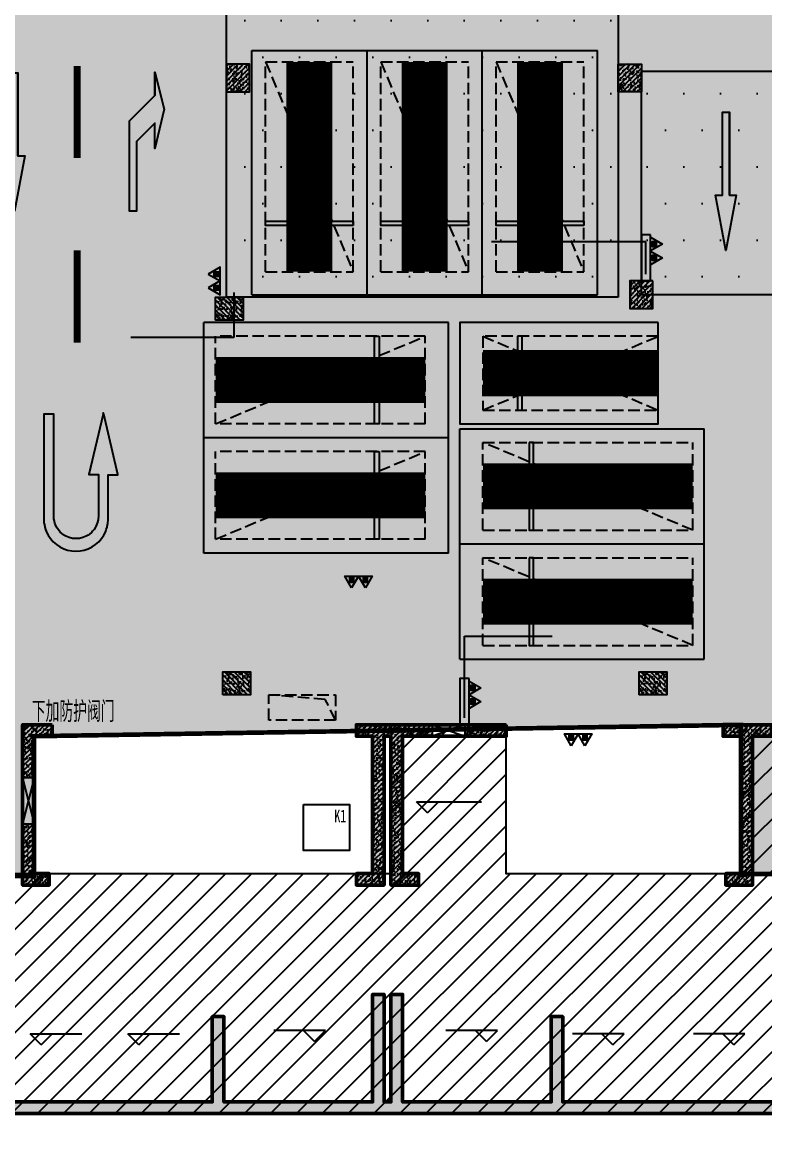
# Model space of a CAD drawing. Extents: x -1338203 to 1886333, y -530034 to 1031844.
# Drawn here: x 598037 to 614125, y 235343 to 259803 of the extents above; entities that cross this region are included whole.
import ezdxf

# ---------------------------------------------------------------- set-up
doc = ezdxf.new("R2010")
doc.units = 0
doc.header["$LTSCALE"] = 1000
doc.header["$MEASUREMENT"] = 0
doc.linetypes.add('A-001-平面B2$0$__DASH', pattern=[0.35, 0.25, -0.1])
doc.linetypes.add('DASH', pattern=[0.35, 0.25, -0.1])
for name, color, linetype in [('$0$0A-O-HOLE', 52, 'Continuous'), ('0A-P-PKNG-LINE', 9, 'Continuous'), ('A-001-平面参照B1$0$0A-ELEV-PATT', 8, 'Continuous'), ('A-001-平面参照B1$0$AUDIT_D_220531184525-2', 40, 'Continuous'), ('A-001-车位参照B1$0$A-001-车位参照B1$0$0A-P-PKNG-CAR(B)', 21, 'Continuous'), ('A-16-平面B1改$0$A-16-平面B1$0$0A-A-SYMB-ELEV', 150, 'Continuous'), ('A-FIRE', 7, 'Continuous'), ('p-a-regular', 5, 'Continuous'), ('S-16-柱墙B1_1$0$0S-CW-HATCH', 251, 'Continuous'), ('S-16-柱墙B1_1$0$0S-CW-HATCH-UP', 251, 'Continuous'), ('S-16-柱墙B1_1$0$0S-S-HOLE', 55, 'Continuous'), ('S001地下一墙柱$0$S001地下一墙柱$0$0S-CC-LINE', 52, 'Continuous'), ('S001地下一墙柱$0$S001地下一墙柱$0$0S-CW-HATCH', 251, 'Continuous'), ('S001地下一墙柱$0$S001地下一墙柱$0$0S-CW-HATCH-UP', 251, 'Continuous'), ('中心线', 42, 'Continuous'), ('可见线', 7, 'Continuous'), ('地面指向箭头', 7, 'Continuous'), ('负一层消火栓$0$0P-ACC-FH', 7, 'Continuous'), ('负一层消火栓$0$0P-DIM-FH', 3, 'Continuous'), ('负一层消火栓$0$0P-EQUIP-FH', 7, 'Continuous'), ('负一层集水坑及排水沟$0$0P-A-LEAD', 3, 'Continuous')]:
    doc.layers.add(name, color=color, linetype=linetype)
doc.layers.add('p-a-mini', color=7, linetype='Continuous', true_color=0x0050ff)
doc.layers.add('p-a-regular-deadend', color=6, linetype='Continuous', true_color=0xff00ff)
doc.layers.add('p-h-walkable', color=7, linetype='Continuous', lineweight=70, true_color=0xf0f0f0)
doc.layers.add('S-16-柱墙B1_1$0$0S-CW-LINE', color=7, linetype='Continuous', lineweight=50)
doc.styles.add('仿宋_GB2312', font='simfang.ttf', dxfattribs={"width": 0.7, "height": 4})
doc.styles.add('负一层集水坑及排水沟$0$AAD-TXT', font='AAD-TXT.shx', dxfattribs={"width": 0.7, "bigfont": 'AAD-HZTXT.shx'})
pattern_1 = [(0, (-766365.4, -306889.1), (396.875, 793.75), [0, -793.75])]
pattern_2 = [(45, (0, 0), (-53.03301, 53.03301), []), (50, (0, 0), (215.17805, -18.82564), [22.5, -247.5]), (355, (0, 0), (-41.6254, 225.6576), [18, -198]), (100.4514, (17.93, -1.57), (173.5528, 206.8319), [19.1221, -210.3426]), (46.1842, (0, 60), (320.1723, -49.6557), [33.75, -371.25]), (96.6356, (26.68, 55.86), (280.3988, 292.2354), [28.683, -315.514]), (351.1842, (0, 60), (280.3986, 292.2356), [27, -297]), (21, (30, 45), (179.0721, -120.7857), [22.5, -247.5]), (326, (30, 45), (72.9946, 217.545), [18, -198]), (71.4514, (44.92, 34.93), (252.0668, 96.75915), [19.1221, -210.3426]), (37.5, (0, 0), (3.64796, 99.86816), [0, -195.6, 0, -201, 0, -198.75]), (7.5, (0, 0), (78.92086, 118.32351), [0, -114.6, 0, -191.1, 0, -75.75]), (327.5, (-66.9, 0), (160.14673, -6.76646), [0, -75, 0, -234, 0, -310.5]), (317.5, (-96.9, 0), (174.95585, 30.0315), [0, -97.5, 0, -155.4, 0, -220.5])]

# ---------------------------------------------------------------- blocks, each defined once
blk = doc.blocks.new('A-001-平面参照B1')
at = {"layer": 'A-001-平面参照B1$0$0A-ELEV-PATT'}
h = blk.add_hatch(dxfattribs=at)
h.set_pattern_fill('DOTS', color=256, scale=500)
h.set_pattern_definition(pattern_1)
h.paths.add_polyline_path([(-155409, -53040), (-163909, -53040), (-163909, -36887), (-155409, -36887)])
h = blk.add_hatch(dxfattribs=at)
h.set_pattern_fill('DOTS', color=256, scale=500)
h.set_pattern_definition(pattern_1)
h.paths.add_polyline_path([(-154909, -48140), (-148909, -48140), (-148909, -52990), (-154909, -52990)])
at = {"layer": 'A-001-平面参照B1$0$AUDIT_D_220531184525-2', "ltscale": 0.002}
for points in [[(-155409, -53040), (-163909, -53040), (-163909, -36887), (-155409, -36887)], [(-154909, -48140), (-148909, -48140), (-148909, -52990), (-154909, -52990)]]:
    blk.add_lwpolyline(points, close=True, dxfattribs=at)
blk = doc.blocks.new('负一层集水坑及排水沟')
at = {"layer": '负一层集水坑及排水沟$0$0P-A-LEAD', "color": 7, "style": '负一层集水坑及排水沟$0$AAD-TXT', "width": 0.7}
blk.add_text('下加防护阀门', height=450, dxfattribs=at).set_placement((-168129, -62255))
blk.add_text('下加防护阀门', height=450, dxfattribs=at).set_placement((-168129, -62255))
blk = doc.blocks.new('A$C2C814229')
at = {"layer": '$0$0A-O-HOLE', "linetype": 'DASH'}
blk.add_lwpolyline([(-162989, -61663), (-161539, -61663), (-161539, -62213), (-162989, -62213)], close=True, dxfattribs=at)
blk.add_lwpolyline([(-161539, -62213), (-161764, -61764), (-162989, -61663)], dxfattribs=at)
blk = doc.blocks.new('负一层消火栓$0$$TwtSys$00000546')
h = blk.add_hatch()
h.set_pattern_fill('ANSI31', color=256, scale=200, style=0)
h.set_pattern_definition([(45, (-38543.802, -6670.83), (-17.67767, 17.67767), [])])
h.paths.add_polyline_path([(-65, 174), (65, 174), (65, 44), (-65, 44)])
for points in [[(0, 344), (-198, 0), (198, 0)], [(-65, 174), (65, 174), (65, 44), (-65, 44)]]:
    blk.add_lwpolyline(points, close=True)
blk = doc.blocks.new('负一层消火栓')
at = {"layer": '负一层消火栓$0$0P-ACC-FH'}
for points in [[(-154709, -51690), (-154909, -51690), (-154909, -52690), (-154709, -52690)], [(-158645, -61314), (-158845, -61314), (-158845, -62313), (-158645, -62313)]]:
    blk.add_lwpolyline(points, close=True, dxfattribs=at)
at = {"layer": '负一层消火栓$0$0P-DIM-FH'}
for p, q in [((-154809, -51844, 800), (-158156, -51844, 800)), ((-154809, -52540, 800), (-154809, -51844, 800)), ((-163745, -52940, 0), (-163745, -53914, 0)), ((-163745, -53914, 0), (-165983, -53914, 0)), ((-158745, -62164), (-158745, -60390)), ((-158745, -60390), (-156847, -60390))]:
    blk.add_line(p, q, dxfattribs=at)
at = {"layer": '负一层消火栓$0$0P-EQUIP-FH'}
for p, xscale, yscale, zscale, rotation in [((-154709, -51891, 800), -0.75, 0.75, 0.75, 270), ((-154709, -52189, 800), -0.75, 0.75, 0.75, 270), ((-164045, -52541, 800), 0.7500000000000011, 0.7500000000000011, 0.7500000000000011, 90), ((-164045, -52839, 800), 0.7500000000000011, 0.7500000000000011, 0.7500000000000011, 90), ((-161193, -59090), -0.75, 0.75, 0.75, 180), ((-160895, -59090), -0.75, 0.75, 0.75, 180), ((-158645, -61515, 800), -0.75, 0.75, 0.75, 270), ((-158645, -61812, 800), -0.75, 0.75, 0.75, 270), ((-156431, -62514), -0.75, 0.75, 0.75, 180), ((-156133, -62514), -0.75, 0.75, 0.75, 180)]:
    blk.add_blockref('负一层消火栓$0$$TwtSys$00000546', p, dxfattribs=dict(at, xscale=xscale, yscale=yscale, zscale=zscale, rotation=rotation))
blk = doc.blocks.new('JTDT')
at = {"layer": 'A-FIRE'}
h = blk.add_hatch(color=251, dxfattribs=at)
h.dxf.hatch_style = 1
h.paths.add_polyline_path([(189165, 82916), (189162, 82988), (189159, 82988), (189147, 83060), (189144, 83075), (189126, 83123), (189114, 83162), (189105, 83180), (189081, 83230), (189072, 83245), (189057, 83269), (189036, 83299), (189024, 83317), (189021, 83320), (189021, 83323), (188961, 83389), (188893, 83449), (188818, 83500), (188734, 83542), (188650, 83571), (188561, 83586), (188468, 83592), (188378, 83586), (188288, 83571), (188202, 83542), (188118, 83500), (188043, 83449), (187974, 83389), (187915, 83323), (187915, 83320), (187912, 83317), (187900, 83299), (187882, 83269), (187864, 83245), (187858, 83230), (187831, 83180), (187822, 83162), (187810, 83123), (187795, 83075), (187789, 83060), (187777, 82988), (187771, 82916), (187771, 82895), (187771, 82839), (187771, 81938), (187559, 81938), (187559, 81935), (187867, 80625), (187876, 80592), (187882, 80625), (188190, 81935), (187983, 81935), (187983, 81938), (187983, 82839), (187986, 82895), (187989, 82916), (188007, 82988), (188037, 83060), (188046, 83075), (188076, 83123), (188109, 83162), (188124, 83180), (188184, 83230), (188205, 83245), (188247, 83269), (188318, 83299), (188390, 83317), (188441, 83320), (188468, 83323), (188492, 83320), (188543, 83317), (188615, 83299), (188686, 83269), (188728, 83245), (188749, 83230), (188809, 83180), (188824, 83162), (188857, 83123), (188887, 83075), (188896, 83060), (188926, 82988), (188944, 82916), (188947, 82895), (188949, 82839), (188949, 80625), (189168, 80625), (189168, 82839), (189168, 82895)])
at = {"layer": '地面指向箭头', "color": 251, "linetype": 'Continuous'}
blk.add_lwpolyline([(189165, 82916), (189162, 82988), (189159, 82988), (189147, 83060), (189144, 83075), (189126, 83123), (189114, 83162), (189105, 83180), (189081, 83230), (189072, 83245), (189057, 83269), (189036, 83299), (189024, 83317), (189021, 83320), (189021, 83323), (188961, 83389), (188893, 83449), (188818, 83500), (188734, 83542), (188650, 83571), (188561, 83586), (188468, 83592), (188378, 83586), (188288, 83571), (188202, 83542), (188118, 83500), (188043, 83449), (187974, 83389), (187915, 83323), (187915, 83320), (187912, 83317), (187900, 83299), (187882, 83269), (187864, 83245), (187858, 83230), (187831, 83180), (187822, 83162), (187810, 83123), (187795, 83075), (187789, 83060), (187777, 82988), (187771, 82916), (187771, 82895), (187771, 82839), (187771, 81938), (187559, 81938), (187559, 81935), (187867, 80625), (187876, 80592), (187882, 80625), (188190, 81935), (187983, 81935), (187983, 81938), (187983, 82839), (187986, 82895), (187989, 82916), (188007, 82988), (188037, 83060), (188046, 83075), (188076, 83123), (188109, 83162), (188124, 83180), (188184, 83230), (188205, 83245), (188247, 83269), (188318, 83299), (188390, 83317), (188441, 83320), (188468, 83323), (188492, 83320), (188543, 83317), (188615, 83299), (188686, 83269), (188728, 83245), (188749, 83230), (188809, 83180), (188824, 83162), (188857, 83123), (188887, 83075), (188896, 83060), (188926, 82988), (188944, 82916), (188947, 82895), (188949, 82839), (188949, 80625), (189168, 80625), (189168, 82839), (189168, 82895), (189165, 82916)], dxfattribs=at)
blk = doc.blocks.new('直行')
at = {"layer": '地面指向箭头'}
blk.add_hatch(color=251, dxfattribs=at).paths.add_polyline_path([(-29241, 4059962), (-29466, 4058762), (-29316, 4058762), (-29316, 4056961), (-29166, 4056961), (-29166, 4058762), (-29016, 4058762)])
at = {"layer": '地面指向箭头', "color": 251}
blk.add_lwpolyline([(-29316, 4058762), (-29316, 4056961), (-29316, 4058762), (-29316, 4058762), (-29466, 4058762), (-29241, 4059962), (-29016, 4058762), (-29166, 4058762), (-29166, 4056961), (-29316, 4056961), (-29316, 4056961)], dxfattribs=at)
blk = doc.blocks.new('左转或右转')
at = {"layer": '地面指向箭头'}
blk.add_hatch(color=251, dxfattribs=at).paths.add_polyline_path([(3221046, 2451667), (3221247, 2450864), (3221247, 2451366), (3221799, 2451918), (3221799, 2453874), (3221648, 2453874), (3221648, 2452369), (3221247, 2451968), (3221247, 2452519)])
at = {"layer": '地面指向箭头', "color": 251}
blk.add_lwpolyline([(3221247, 2450864), (3221046, 2451667), (3221247, 2452519), (3221247, 2451968), (3221648, 2452369), (3221648, 2453874), (3221799, 2453874), (3221799, 2451918), (3221247, 2451366), (3221247, 2450864), (3221247, 2451366)], dxfattribs=at)
blk = doc.blocks.new('A$C9cb663f1')
at = {"layer": '中心线', "color": 251, "const_width": 150}
for points in [[(186574, -102898), (186574, -104898)], [(186574, -106898), (186574, -108898)]]:
    blk.add_lwpolyline(points, dxfattribs=at)
at = {"layer": '地面指向箭头', "color": 251, "rotation": 180}
for name, p in [('直行', (155971, 3953914)), ('直行', (171402, 3953059)), ('JTDT', (375017, -29828))]:
    blk.add_blockref(name, p, dxfattribs=at)
at = {"layer": '地面指向箭头', "color": 251, "linetype": 'Continuous', "rotation": 180}
blk.add_blockref('左转或右转', (3409509, 2347828), dxfattribs=at)
blk = doc.blocks.new('JSK')
at = {"layer": '可见线', "color": 1, "elevation": -83150}
blk.add_lwpolyline([(46796, -51934), (47796, -51934), (47796, -52934), (46796, -52934)], close=True, dxfattribs=at)
at = {"layer": '可见线', "color": 1, "style": '仿宋_GB2312', "width": 0.7}
blk.add_text('K1', height=275.7, dxfattribs=at).set_placement((47466, -52320, -83150))
blk = doc.blocks.new('A-001-车位参照B1$0$A-001-车位参照B1$0$A-001-车位参照B1$0$A$C43AE5A3B')
at = {"color": 241}
blk.add_lwpolyline([(2500, 0), (2500, 4300), (300, 4300), (300, 0)], close=True, dxfattribs=at)
at = {"color": 241, "linetype": 'DASH'}
for points in [[(2200, 0), (2200, 3800), (600, 3800), (600, 0), (2200, 0)], [(600, 3800), (2200, 0)], [(2200, 3800), (600, 0)]]:
    blk.add_lwpolyline(points, dxfattribs=at)
at = {"color": 241}
blk.add_lwpolyline([(2200, 3050), (600, 3050), (600, 2950), (2200, 2950), (2200, 3050)], dxfattribs=at)
at = {"layer": 'p-a-mini', "ltscale": 0.002, "const_width": 1000}
blk.add_lwpolyline([(1400, 0), (1400, 3800)], dxfattribs=at)
blk = doc.blocks.new('A-16-平面B1改')
at = {"layer": 'A-16-平面B1改$0$A-16-平面B1$0$0A-A-SYMB-ELEV'}
for p, q in [((16641, -3671), (16401, -3431)), ((16401, -3431), (17811, -3431)), ((16641, -3671), (16881, -3431)), ((8263, -8703), (8023, -8463)), ((8023, -8463), (9143, -8463)), ((8263, -8703), (8503, -8463)), ((10380, -8703), (10140, -8463)), ((10140, -8463), (11260, -8463)), ((10380, -8703), (10620, -8463)), ((14429, -8391), (13309, -8391)), ((14189, -8631), (13949, -8391)), ((14189, -8631), (14429, -8391)), ((18159, -8391), (17039, -8391)), ((17919, -8631), (17679, -8391)), ((17919, -8631), (18159, -8391)), ((20904, -8463), (19784, -8463)), ((20664, -8703), (20424, -8463)), ((20664, -8703), (20904, -8463)), ((23527, -8463), (22407, -8463)), ((23287, -8703), (23047, -8463)), ((23287, -8703), (23527, -8463))]:
    blk.add_line(p, q, dxfattribs=at)
blk = doc.blocks.new('S-16-柱墙B1_1')
at = {"layer": 'S-16-柱墙B1_1$0$0S-CW-HATCH'}
h = blk.add_hatch(color=256, dxfattribs=at)
h.dxf.hatch_style = 1
h.paths.add_polyline_path([(-4260, -3160), (-4510, -3160), (-4510, -4990), (-4840, -4990), (-4840, -5240), (-4260, -5240)], flags=17)
h.paths.add_polyline_path([(-12100, -8240), (-11850, -8240), (-11850, -9040), (-12100, -9040), (-12100, -10190), (-1390, -10190), (-1390, -10990), (4990, -10990), (4990, -10190), (26560, -10190), (26560, -10990), (32940, -10990), (32940, -10190), (43650, -10190), (43650, -1760), (36450, -1760), (35810, -1760), (35810, -5240), (36390, -5240), (36390, -4990), (36060, -4990), (36060, -2010), (36450, -2010), (43400, -2010), (43400, -4990), (43050, -4990), (43050, -5240), (43400, -5240), (43400, -9940), (40175, -9940), (40175, -8090), (39925, -8090), (39925, -9940), (32940, -9940), (32940, -6460), (32690, -6460), (32690, -10740), (26810, -10740), (26810, -6460), (26560, -6460), (26560, -9940), (19575, -9940), (19575, -8090), (19325, -8090), (19325, -9940), (16100, -9940), (16100, -7610), (15850, -7610), (15850, -9940), (15700, -9940), (15700, -7610), (15450, -7610), (15450, -9940), (12225, -9940), (12225, -8090), (11975, -8090), (11975, -9940), (4990, -9940), (4990, -6460), (4740, -6460), (4740, -10740), (-1140, -10740), (-1140, -6460), (-1390, -6460), (-1390, -9940), (-8375, -9940), (-8375, -8090), (-8625, -8090), (-8625, -9940), (-11850, -9940), (-11850, -5240), (-11500, -5240), (-11500, -4990), (-11850, -4990), (-11850, -3560), (-12100, -3560)])
h.paths.add_polyline_path([(-10500, -1760), (-10500, -2010), (-4510, -2010), (-4510, -2360), (-4260, -2360), (-4260, -1760)], flags=17)
h.paths.add_polyline_path([(-11300, -2010), (-11300, -1760), (-12100, -1760), (-12100, -2560), (-11850, -2560), (-11850, -2010)], flags=17)
h = blk.add_hatch(color=256, dxfattribs=at)
h.dxf.hatch_style = 1
h.paths.add_polyline_path([(7860, -2910), (8110, -2910), (8110, -2010), (8500, -2010), (8500, -1760), (7860, -1760)])
h.paths.add_polyline_path([(8110, -3910), (7860, -3910), (7860, -5240), (8440, -5240), (8440, -4990), (8110, -4990)])
h = blk.add_hatch(color=256, dxfattribs=at)
h.dxf.hatch_style = 1
h.paths.add_polyline_path([(17450, -1760), (17450, -2010), (16750, -2010), (16750, -1760), (15100, -1760), (15100, -2010), (15450, -2010), (15450, -4990), (15100, -4990), (15100, -5240), (15700, -5240), (15700, -2010), (15850, -2010), (15850, -5240), (16450, -5240), (16450, -4990), (16100, -4990), (16100, -2010), (18350, -2010), (18350, -1760)])
h = blk.add_hatch(color=256, dxfattribs=at)
h.dxf.hatch_style = 1
h.paths.add_polyline_path([(23050, -1760), (23690, -1760), (24100, -1760), (24100, -2010), (23690, -2010), (23690, -5240), (23110, -5240), (23110, -4990), (23440, -4990), (23440, -2010), (23050, -2010)])
at = {"layer": 'S-16-柱墙B1_1$0$0S-CW-HATCH-UP'}
h = blk.add_hatch(dxfattribs=at)
h.set_pattern_fill('钢筋混凝土', color=256, scale=30)
h.set_pattern_definition(pattern_2)
h.paths.add_polyline_path([(-4260, -3160), (-4510, -3160), (-4510, -4990), (-4840, -4990), (-4840, -5240), (-4260, -5240)], flags=17)
h.paths.add_polyline_path([(-12100, -8240), (-11850, -8240), (-11850, -9040), (-12100, -9040), (-12100, -10190), (-1390, -10190), (-1390, -10990), (4990, -10990), (4990, -10190), (26560, -10190), (26560, -10990), (32940, -10990), (32940, -10190), (43650, -10190), (43650, -1760), (36450, -1760), (35810, -1760), (35810, -5240), (36390, -5240), (36390, -4990), (36060, -4990), (36060, -2010), (36450, -2010), (43400, -2010), (43400, -4990), (43050, -4990), (43050, -5240), (43400, -5240), (43400, -9940), (40175, -9940), (40175, -8090), (39925, -8090), (39925, -9940), (32940, -9940), (32940, -6460), (32690, -6460), (32690, -10740), (26810, -10740), (26810, -6460), (26560, -6460), (26560, -9940), (19575, -9940), (19575, -8090), (19325, -8090), (19325, -9940), (16100, -9940), (16100, -7610), (15850, -7610), (15850, -9940), (15700, -9940), (15700, -7610), (15450, -7610), (15450, -9940), (12225, -9940), (12225, -8090), (11975, -8090), (11975, -9940), (4990, -9940), (4990, -6460), (4740, -6460), (4740, -10740), (-1140, -10740), (-1140, -6460), (-1390, -6460), (-1390, -9940), (-8375, -9940), (-8375, -8090), (-8625, -8090), (-8625, -9940), (-11850, -9940), (-11850, -5240), (-11500, -5240), (-11500, -4990), (-11850, -4990), (-11850, -3560), (-12100, -3560)])
h.paths.add_polyline_path([(-11300, -2010), (-11300, -1760), (-12100, -1760), (-12100, -2560), (-11850, -2560), (-11850, -2010)], flags=17)
h.paths.add_polyline_path([(-10500, -1760), (-10500, -2010), (-4510, -2010), (-4510, -2360), (-4260, -2360), (-4260, -1760)], flags=17)
h = blk.add_hatch(dxfattribs=at)
h.set_pattern_fill('钢筋混凝土', color=256, scale=30)
h.set_pattern_definition(pattern_2)
h.paths.add_polyline_path([(8110, -3910), (7860, -3910), (7860, -5240), (8440, -5240), (8440, -4990), (8110, -4990)])
h.paths.add_polyline_path([(7860, -2910), (8110, -2910), (8110, -2010), (8500, -2010), (8500, -1760), (7860, -1760)])
h = blk.add_hatch(dxfattribs=at)
h.set_pattern_fill('钢筋混凝土', color=256, scale=30)
h.set_pattern_definition(pattern_2)
h.paths.add_polyline_path([(17450, -1760), (17450, -2010), (16750, -2010), (16750, -1760), (15100, -1760), (15100, -2010), (15450, -2010), (15450, -4990), (15100, -4990), (15100, -5240), (15700, -5240), (15700, -2010), (15850, -2010), (15850, -5240), (16450, -5240), (16450, -4990), (16100, -4990), (16100, -2010), (18350, -2010), (18350, -1760)])
h = blk.add_hatch(dxfattribs=at)
h.set_pattern_fill('钢筋混凝土', color=256, scale=30)
h.set_pattern_definition(pattern_2)
h.paths.add_polyline_path([(23050, -1760), (23690, -1760), (24100, -1760), (24100, -2010), (23690, -2010), (23690, -5240), (23110, -5240), (23110, -4990), (23440, -4990), (23440, -2010), (23050, -2010)])
at = {"layer": 'S-16-柱墙B1_1$0$0S-CW-LINE', "flags": 128}
for points in [[(26560, -9940), (19575, -9940), (19575, -8090), (19325, -8090), (19325, -9940), (16100, -9940), (16100, -7610), (15850, -7610), (15850, -9940), (15700, -9940), (15700, -7610), (15450, -7610), (15450, -9940), (12225, -9940), (12225, -8090), (11975, -8090), (11975, -9940), (4990, -9940)], [(4990, -10190), (26560, -10190)]]:
    blk.add_lwpolyline(points, dxfattribs=at)
at = {"layer": 'S-16-柱墙B1_1$0$0S-CW-LINE'}
for points in [[(8500, -1760), (8500, -2010), (8110, -2010), (8110, -4990), (8440, -4990), (8440, -5240), (7860, -5240), (7860, -1760)], [(18350, -1760), (18350, -2010), (16100, -2010), (16100, -4990), (16450, -4990), (16450, -5240), (15850, -5240), (15850, -2010), (15700, -2010), (15700, -5240), (15100, -5240), (15100, -4990), (15450, -4990), (15450, -2010), (15100, -2010), (15100, -1760)], [(23050, -1760), (23690, -1760), (24100, -1760), (24100, -2010), (23690, -2010), (23690, -5240), (23110, -5240), (23110, -4990), (23440, -4990), (23440, -2010), (23050, -2010)]]:
    blk.add_lwpolyline(points, close=True, dxfattribs=at)
at = {"layer": 'S-16-柱墙B1_1$0$0S-S-HOLE', "elevation": 100}
blk.add_lwpolyline([(16750, -1760), (17450, -1760), (17450, -2010), (16750, -2010)], close=True, dxfattribs=at)
at = {"layer": 'S-16-柱墙B1_1$0$0S-S-HOLE', "elevation": 100, "flags": 128}
for points in [[(16750, -1760), (17450, -2010)], [(17450, -1760), (16750, -2010)]]:
    blk.add_lwpolyline(points, dxfattribs=at)
at = {"layer": 'S-16-柱墙B1_1$0$0S-S-HOLE'}
blk.add_lwpolyline([(8110, -2010), (8110, -2910)], dxfattribs=at)
blk.add_lwpolyline([(8110, -2910), (7860, -2910), (7860, -3910), (8110, -3910)], close=True, dxfattribs=at)
at = {"layer": 'S-16-柱墙B1_1$0$0S-S-HOLE', "flags": 128}
for points in [[(7860, -2910), (8110, -3910)], [(8110, -2910), (7860, -3910)]]:
    blk.add_lwpolyline(points, dxfattribs=at)

msp = doc.modelspace()

# ---------------------------------------------------------------- hatches: boundary and pattern name
at = {"layer": 'p-h-walkable', "ltscale": 0.002}
h = msp.add_hatch(color=256, dxfattribs=at)
h.dxf.hatch_style = 1
h.paths.add_polyline_path([(514490.7, 277949.1), (514490.7, 273889.1), (520955.8, 273889.1), (534087.5, 256178.4), (538435.4, 250314.4), (543356.6, 253600.3), (543356.6, 247019.1), (549661, 247019.3), (549661, 243449.1), (545126, 243199.1), (545126, 237619.1), (557691, 237619.1), (557441, 242359.1), (578076.6, 242257.5), (578076.6, 244575.6), (585736.6, 244575.6), (585666.6, 241345.6), (590066.6, 241095.6), (590066.6, 238825.6), (593136.6, 238825.6), (593136.6, 241295.6), (598286.6, 241295.6), (598286.6, 244325.6), (613616.6, 244572.5), (613616.6, 241342.5), (618501.6, 241295.6), (618501.6, 238825.6), (621086.6, 238825.6), (621086.6, 241095.6), (626401.6, 241345.6), (626236.6, 244325.6), (640276.6, 244575.6), (640276.6, 286691), (623126.6, 286349.1), (623426.6, 293689.1), (616446.6, 293689.1), (616746.6, 286599.1), (595256.5, 286349.2), (595676.6, 293689.1), (588396.6, 293689.1), (588796.6, 286599.1), (572877.6, 286649.1), (571931.6, 275549.1), (564290.7, 275549.1), (564290.7, 277949.1), (551215.7, 278199.1), (551215.7, 287479.1), (544765.7, 287479.1), (544765.7, 278199.1), (518515.7, 278199.1), (518515.7, 287479.1), (512315.7, 287479.1), (512315.7, 278199.1)])
at = {"layer": 'S001地下一墙柱$0$S001地下一墙柱$0$0S-CW-HATCH'}
h = msp.add_hatch(color=256, dxfattribs=at)
h.dxf.hatch_style = 1
h.paths.add_polyline_path([(602456.6, 258299), (602956.6, 258299), (602956.6, 258899), (602456.6, 258899)])
h = msp.add_hatch(color=256, dxfattribs=at)
h.dxf.hatch_style = 1
h.paths.add_polyline_path([(611456.6, 258299), (610956.6, 258299), (610956.6, 258899), (611456.6, 258899)])
h = msp.add_hatch(color=256, dxfattribs=at)
h.dxf.hatch_style = 1
h.paths.add_polyline_path([(611706.6, 254199.2), (611206.6, 254199.2), (611206.6, 253599.2), (611706.6, 253599.2)])
h = msp.add_hatch(color=256, dxfattribs=at)
h.dxf.hatch_style = 1
h.paths.add_polyline_path([(602220.4, 253348.9), (602220.4, 253848.9), (602820.4, 253848.9), (602820.4, 253348.9)])
at = {"layer": 'S001地下一墙柱$0$S001地下一墙柱$0$0S-CW-HATCH-UP'}
h = msp.add_hatch(dxfattribs=at)
h.set_pattern_fill('钢筋混凝土', color=256, scale=30, angle=-180)
h.set_pattern_definition([(225, (570145.84, 249347.25), (53.03301, -53.03301), []), (230, (570145.84, 249347.25), (-215.1781, 18.8256), [22.5, -247.5]), (175, (570145.84, 249347.25), (41.6254, -225.6576), [18, -198]), (280.4514, (570127.9, 249348.82), (-173.5528, -206.8319), [19.122, -210.3426]), (226.1842, (570145.84, 249287.25), (-320.1723, 49.6557), [33.75, -371.25]), (276.6356, (570119.16, 249291.4), (-280.3988, -292.2354), [28.683, -315.514]), (171.1842, (570145.84, 249287.25), (-280.3986, -292.2356), [27, -297]), (201, (570115.84, 249302.25), (-179.0721, 120.7857), [22.5, -247.5]), (146, (570115.84, 249302.25), (-72.9946, -217.545), [18, -198]), (251.4514, (570100.91, 249312.31), (-252.0668, -96.7591), [19.122, -210.3426]), (217.5, (570145.84, 249347.25), (-3.64796, -99.86816), [0, -195.6, 0, -201, 0, -198.75]), (187.5, (570145.84, 249347.25), (-78.92086, -118.3235), [0, -114.6, 0, -191.1, 0, -75.75]), (147.5, (570212.74, 249347.25), (-160.14673, 6.76646), [0, -75, 0, -234, 0, -310.5]), (137.5, (570242.74, 249347.25), (-174.95585, -30.0315), [0, -97.5, 0, -155.4, 0, -220.5])])
h.paths.add_polyline_path([(602456.6, 258299), (602956.6, 258299), (602956.6, 258899), (602456.6, 258899)])
h = msp.add_hatch(dxfattribs=at)
h.set_pattern_fill('钢筋混凝土', color=256, scale=30, angle=-180)
h.set_pattern_definition([(225, (568045.98, 249347.25), (53.03301, -53.03301), []), (230, (568045.98, 249347.25), (-215.17805, 18.82564), [22.5, -247.5]), (175, (568045.98, 249347.25), (41.6254, -225.6576), [18, -198]), (280.4514, (568028.05, 249348.82), (-173.5528, -206.8319), [19.1221, -210.3426]), (226.1842, (568045.98, 249287.25), (-320.1723, 49.6557), [33.75, -371.25]), (276.6356, (568019.3, 249291.4), (-280.3988, -292.2354), [28.683, -315.514]), (171.1842, (568045.98, 249287.25), (-280.3986, -292.2356), [27, -297]), (201, (568015.98, 249302.25), (-179.0721, 120.7857), [22.5, -247.5]), (146, (568015.98, 249302.25), (-72.9946, -217.545), [18, -198]), (251.4514, (568001.06, 249312.31), (-252.0668, -96.75915), [19.1221, -210.3426]), (217.5, (568045.98, 249347.25), (-3.64796, -99.86816), [0, -195.6, 0, -201, 0, -198.75]), (187.5, (568045.98, 249347.25), (-78.92086, -118.32351), [0, -114.6, 0, -191.1, 0, -75.75]), (147.5, (568112.88, 249347.25), (-160.14673, 6.76646), [0, -75, 0, -234, 0, -310.5]), (137.5, (568142.88, 249347.25), (-174.95585, -30.0315), [0, -97.5, 0, -155.4, 0, -220.5])])
h.paths.add_polyline_path([(611456.6, 258299), (610956.6, 258299), (610956.6, 258899), (611456.6, 258899)])
h = msp.add_hatch(dxfattribs=at)
h.set_pattern_fill('钢筋混凝土', color=256, scale=30, angle=-0.00001)
h.set_pattern_definition([(45, (644017.3, 246800.97), (-53.033, 53.03302), []), (50, (644017.3, 246800.97), (215.17805, -18.8257), [22.5, -247.5]), (355, (644017.3, 246800.97), (-41.6254, 225.6576), [18, -198]), (100.4514, (644035.23, 246799.4), (173.5529, 206.8318), [19.122, -210.3426]), (46.1842, (644017.3, 246860.97), (320.1723, -49.6558), [33.75, -371.25]), (96.6356, (644043.98, 246856.83), (280.399, 292.2353), [28.683, -315.514]), (351.1842, (644017.3, 246860.97), (280.3986, 292.2355), [27, -297]), (21, (644047.3, 246845.97), (179.0721, -120.7857), [22.5, -247.5]), (326, (644047.3, 246845.97), (72.9946, 217.545), [18, -198]), (71.4514, (644062.22, 246835.9), (252.0668, 96.7591), [19.122, -210.3426]), (37.5, (644017.3, 246800.97), (3.64798, 99.86816), [0, -195.6, 0, -201, 0, -198.75]), (7.5, (644017.3, 246800.97), (78.9209, 118.3235), [0, -114.6, 0, -191.1, 0, -75.75]), (327.5, (643950.4, 246800.97), (160.14673, -6.7665), [0, -75, 0, -234, 0, -310.5]), (317.5, (643920.4, 246800.97), (174.95586, 30.03146), [0, -97.5, 0, -155.4, 0, -220.5])])
h.paths.add_polyline_path([(611706.6, 254199.2), (611206.6, 254199.2), (611206.6, 253599.2), (611706.6, 253599.2)])
h = msp.add_hatch(dxfattribs=at)
h.set_pattern_fill('钢筋混凝土', color=256, scale=30, angle=-90)
h.set_pattern_definition([(315, (588822.306, 221038.18), (53.03301, 53.03301), []), (320, (588822.3, 221038.18), (-18.8256, -215.17805), [22.5, -247.5]), (265, (588822.3, 221038.18), (225.6576, 41.6254), [18, -198]), (10.4514, (588820.74, 221020.25), (206.8319, -173.5528), [19.122, -210.3426]), (316.1842, (588882.3, 221038.18), (-49.6557, -320.1723), [33.75, -371.25]), (6.6356, (588878.17, 221011.5), (292.2354, -280.3988), [28.683, -315.514]), (261.1842, (588882.3, 221038.18), (292.2356, -280.3986), [27, -297]), (291, (588867.3, 221008.18), (-120.7857, -179.0721), [22.5, -247.5]), (236, (588867.3, 221008.18), (217.545, -72.9946), [18, -198]), (341.4514, (588857.24, 220993.26), (96.7591, -252.0668), [19.122, -210.3426]), (307.5, (588822.306, 221038.18), (99.86816, -3.64796), [0, -195.6, 0, -201, 0, -198.75]), (277.5, (588822.31, 221038.18), (118.3235, -78.92086), [0, -114.6, 0, -191.1, 0, -75.75]), (237.5, (588822.306, 221105.08), (-6.76646, -160.14673), [0, -75, 0, -234, 0, -310.5]), (227.5, (588822.3, 221135.08), (30.0315, -174.95585), [0, -97.5, 0, -155.4, 0, -220.5])])
h.paths.add_polyline_path([(602220.4, 253348.9), (602220.4, 253848.9), (602820.4, 253848.9), (602820.4, 253348.9)])

# ---------------------------------------------------------------- linework, layer by layer
for p, q in [((603006.6, 253898.9), (603006.6, 259198.9)), ((603006.6, 259198.9), (605506.6, 259198.9)), ((605506.6, 253899), (605506.6, 259199)), ((605506.6, 259199), (608006.6, 259199)), ((605506.6, 253898.9), (605506.6, 259198.9)), ((608006.6, 253899.1), (608006.6, 259199.1)), ((608006.6, 259199.1), (610506.6, 259199.1)), ((608006.6, 253899), (608006.6, 259199)), ((610506.6, 253899.1), (610506.6, 259199.1)), ((603006.6, 253898.9), (605506.6, 253898.9)), ((605506.6, 253899), (608006.6, 253899)), ((608006.6, 253899.1), (610506.6, 253899.1)), ((607270.8, 253298.9), (601970.8, 253298.9)), ((601970.8, 250798.9), (601970.8, 253298.9)), ((607270.8, 250798.9), (607270.8, 253298.9)), ((607520.3, 250995.3), (612820.3, 250995.3)), ((607520.3, 248495.3), (607520.3, 250995.3)), ((612820.3, 248495.3), (612820.3, 250995.3)), ((607270.8, 250798.9), (601970.8, 250798.9)), ((601970.8, 248298.9), (601970.8, 250798.9)), ((607270.8, 250798.9), (601970.8, 250798.9)), ((607270.8, 248298.9), (607270.8, 250798.9)), ((607270.8, 248298.9), (601970.8, 248298.9)), ((607520.3, 248495.3), (612820.3, 248495.3)), ((607520.4, 248495.6), (612820.4, 248495.6))]:
    msp.add_line(p, q)
at = {"linetype": 'A-001-平面B2$0$__DASH'}
for p, q in [((603306.6, 258948.9), (605206.6, 258948.9)), ((603306.6, 254398.9), (603306.6, 258948.9)), ((605206.6, 254398.9), (605206.6, 258948.9)), ((605806.6, 258949), (607706.6, 258949)), ((605806.6, 254399), (605806.6, 258949)), ((607706.6, 254399), (607706.6, 258949)), ((608306.6, 258949.1), (610206.6, 258949.1)), ((608306.6, 254399.1), (608306.6, 258949.1)), ((610206.6, 254399.1), (610206.6, 258949.1)), ((603306.6, 254398.9), (605206.6, 254398.9)), ((605806.6, 254399), (607706.6, 254399)), ((608306.6, 254399.1), (610206.6, 254399.1)), ((602220.8, 251098.9), (602220.8, 252998.9)), ((606770.8, 252998.9), (602220.8, 252998.9)), ((606770.8, 251098.9), (606770.8, 252998.9)), ((606770.8, 251098.9), (602220.8, 251098.9)), ((602220.8, 248598.9), (602220.8, 250498.9)), ((606770.8, 250498.9), (602220.8, 250498.9)), ((606770.8, 248598.9), (606770.8, 250498.9)), ((608020.3, 248795.3), (608020.3, 250695.3)), ((608020.3, 250695.3), (612570.3, 250695.3)), ((612570.3, 248795.3), (612570.3, 250695.3)), ((608020.3, 248795.3), (612570.3, 248795.3)), ((606770.8, 248598.9), (602220.8, 248598.9)), ((608020.4, 248195.6), (612570.4, 248195.6))]:
    msp.add_line(p, q, dxfattribs=at)
for points in [[(603306.6, 258948.9), (605206.6, 254398.9)], [(605806.6, 258949), (607706.6, 254399)], [(608306.6, 258949.1), (610206.6, 254399.1)], [(602220.8, 251098.9), (606770.8, 252998.9)], [(602220.8, 248598.9), (606770.8, 250498.9)], [(612570.3, 248795.3), (608020.3, 250695.3)]]:
    msp.add_lwpolyline(points, dxfattribs=at)
for points in [[(605206.6, 255398.9), (603306.6, 255398.9), (603306.6, 255498.9), (605206.6, 255498.9)], [(607706.6, 255399), (605806.6, 255399), (605806.6, 255499), (607706.6, 255499)], [(610206.6, 255399.1), (608306.6, 255399.1), (608306.6, 255499.1), (610206.6, 255499.1)], [(605770.8, 252998.9), (605770.8, 251098.9), (605670.8, 251098.9), (605670.8, 252998.9)], [(605770.8, 250498.9), (605770.8, 248598.9), (605670.8, 248598.9), (605670.8, 250498.9)], [(609020.3, 250695.3), (609020.3, 248795.3), (609120.3, 248795.3), (609120.3, 250695.3)]]:
    msp.add_lwpolyline(points, close=True)
at = {"layer": 'p-a-regular', "ltscale": 0.002, "const_width": 1000}
for points in [[(604256.6, 254398.9), (604256.6, 258948.9)], [(606756.6, 254399), (606756.6, 258949)], [(609256.6, 254399.1), (609256.6, 258949.1)], [(606770.8, 252048.9), (602220.8, 252048.9)], [(608020.3, 249745.3), (612570.3, 249745.3)], [(606770.8, 249548.9), (602220.8, 249548.9)]]:
    msp.add_lwpolyline(points, dxfattribs=at)
at = {"layer": 'p-a-regular-deadend', "ltscale": 0.002, "const_width": 1000}
msp.add_lwpolyline([(608020.4, 247245.6), (612570.4, 247245.6)], dxfattribs=at)
at = {"layer": 'p-h-walkable', "ltscale": 0.002, "const_width": 100}
msp.add_lwpolyline([(557441, 242359.1), (578076.6, 242257.5), (578076.6, 244575.6), (585736.6, 244575.6), (585666.6, 241345.6), (590066.6, 241095.6), (590066.6, 238825.6), (593136.6, 238825.6), (593136.6, 241295.6), (598286.6, 241295.6), (598286.6, 244325.6), (613616.6, 244572.5), (613616.6, 241342.5), (618501.6, 241295.6), (618501.6, 238825.6), (621086.6, 238825.6), (621086.6, 241095.6), (626401.6, 241345.6), (626236.6, 244325.6), (640276.6, 244575.6), (640276.6, 286691)], dxfattribs=at)
at = {"layer": 'S001地下一墙柱$0$S001地下一墙柱$0$0S-CC-LINE'}
for points in [[(602456.6, 258299), (602956.6, 258299), (602956.6, 258899), (602456.6, 258899)], [(611456.6, 258299), (610956.6, 258299), (610956.6, 258899), (611456.6, 258899)], [(611706.6, 254199.2), (611206.6, 254199.2), (611206.6, 253599.2), (611706.6, 253599.2)], [(602220.4, 253348.9), (602220.4, 253848.9), (602820.4, 253848.9), (602820.4, 253348.9)]]:
    msp.add_lwpolyline(points, close=True, dxfattribs=at)

# ---------------------------------------------------------------- block references
at = {"layer": 'A-001-车位参照B1$0$A-001-车位参照B1$0$0A-P-PKNG-CAR(B)', "rotation": 90}
msp.add_blockref('A-001-车位参照B1$0$A-001-车位参照B1$0$A-001-车位参照B1$0$A$C43AE5A3B', (611820.6, 250798.9), dxfattribs=at)

# ---------------------------------------------------------------- next in the draw order: block references
at = {"ltscale": 0.002}
msp.add_blockref('A-16-平面B1改', (590176.6, 246335.6), dxfattribs=at)

# ---------------------------------------------------------------- next in the draw order: hatches: boundary and pattern name
h = msp.add_hatch(dxfattribs=at)
h.set_pattern_fill('ANSI31', color=8, scale=250)
h.set_pattern_definition([(45, (321361.52, 273451.7), (-280.633, 280.633), [])])
h.paths.add_polyline_path([(578076.6, 245472.5), (578076.6, 239042.5), (577176.6, 239042.5), (577176.6, 236142.5), (588786.6, 236142.5), (588786.6, 235342.5), (595166.6, 235342.5), (595166.6, 236142.5), (616736.6, 236142.5), (616736.6, 235342.5), (623116.6, 235342.5), (623116.6, 236142.5), (626716.6, 236142.5), (626716.6, 239192.5), (628566.6, 239192.5), (628566.6, 244572.5), (628566.6, 245472.5), (625986.6, 245472.5), (625986.6, 241392.5), (623666.6, 241392.5), (621866.6, 241392.5), (621866.6, 247972.5), (618566.6, 247972.5), (618566.6, 245992.5), (616186.6, 245992.5), (616186.6, 244572.5), (613616.6, 244572.5), (613616.6, 241342.5), (608527.6, 241342.5), (608526.6, 244572.5), (606027.6, 244575.4), (606026.7, 241342.5), (595716.6, 241342.5), (595716.6, 245992.5), (593336.6, 245992.5), (593336.6, 247972.5), (590016.6, 247972.5), (590016.6, 245922.5), (588236.6, 245922.5), (588236.6, 244572.5), (580126.6, 244572.5), (580126.6, 245472.5)])
at = {"layer": 'S001地下一墙柱$0$S001地下一墙柱$0$0S-CW-HATCH'}
h = msp.add_hatch(color=256, dxfattribs=at)
h.dxf.hatch_style = 1
h.paths.add_polyline_path([(602376.6, 245225.6), (602376.6, 245725.6), (602976.6, 245725.6), (602976.6, 245225.6)])
h = msp.add_hatch(color=256, dxfattribs=at)
h.dxf.hatch_style = 1
h.paths.add_polyline_path([(611406.6, 245225.6), (611406.6, 245725.6), (612006.6, 245725.6), (612006.6, 245225.6)])
at = {"layer": 'S001地下一墙柱$0$S001地下一墙柱$0$0S-CW-HATCH-UP'}
h = msp.add_hatch(dxfattribs=at)
h.set_pattern_fill('钢筋混凝土', color=256, scale=30, angle=-90)
h.set_pattern_definition([(315, (588978.46, 212914.86), (53.03301, 53.03301), []), (320, (588978.46, 212914.86), (-18.8256, -215.17805), [22.5, -247.5]), (265, (588978.46, 212914.86), (225.6576, 41.6254), [18, -198]), (10.4514, (588976.89, 212896.92), (206.8319, -173.5528), [19.122, -210.3426]), (316.1842, (589038.46, 212914.86), (-49.6557, -320.1723), [33.75, -371.25]), (6.6356, (589034.32, 212888.18), (292.2354, -280.3988), [28.683, -315.514]), (261.1842, (589038.46, 212914.86), (292.2356, -280.3986), [27, -297]), (291, (589023.46, 212884.86), (-120.7857, -179.0721), [22.5, -247.5]), (236, (589023.46, 212884.86), (217.545, -72.9946), [18, -198]), (341.4514, (589013.4, 212869.93), (96.7591, -252.0668), [19.122, -210.3426]), (307.5, (588978.46, 212914.86), (99.86816, -3.64796), [0, -195.6, 0, -201, 0, -198.75]), (277.5, (588978.46, 212914.86), (118.3235, -78.92086), [0, -114.6, 0, -191.1, 0, -75.75]), (237.5, (588978.46, 212981.76), (-6.76646, -160.14673), [0, -75, 0, -234, 0, -310.5]), (227.5, (588978.46, 213011.76), (30.0315, -174.95585), [0, -97.5, 0, -155.4, 0, -220.5])])
h.paths.add_polyline_path([(602376.6, 245225.6), (602376.6, 245725.6), (602976.6, 245725.6), (602976.6, 245225.6)])
h = msp.add_hatch(dxfattribs=at)
h.set_pattern_fill('钢筋混凝土', color=256, scale=30, angle=-90)
h.set_pattern_definition([(315, (598008.466, 212914.86), (53.03301, 53.03301), []), (320, (598008.47, 212914.86), (-18.8256, -215.17805), [22.5, -247.5]), (265, (598008.47, 212914.86), (225.6576, 41.6254), [18, -198]), (10.4514, (598006.9, 212896.92), (206.8319, -173.5528), [19.122, -210.3426]), (316.1842, (598068.47, 212914.86), (-49.6557, -320.1723), [33.75, -371.25]), (6.6356, (598064.33, 212888.18), (292.2354, -280.3988), [28.683, -315.514]), (261.1842, (598068.47, 212914.86), (292.2356, -280.3986), [27, -297]), (291, (598053.47, 212884.86), (-120.7857, -179.0721), [22.5, -247.5]), (236, (598053.47, 212884.86), (217.545, -72.9946), [18, -198]), (341.4514, (598043.4, 212869.93), (96.7591, -252.0668), [19.122, -210.3426]), (307.5, (598008.466, 212914.86), (99.86816, -3.64796), [0, -195.6, 0, -201, 0, -198.75]), (277.5, (598008.47, 212914.86), (118.3235, -78.92086), [0, -114.6, 0, -191.1, 0, -75.75]), (237.5, (598008.466, 212981.76), (-6.76646, -160.14673), [0, -75, 0, -234, 0, -310.5]), (227.5, (598008.47, 213011.76), (30.0315, -174.95585), [0, -97.5, 0, -155.4, 0, -220.5])])
h.paths.add_polyline_path([(611406.6, 245225.6), (611406.6, 245725.6), (612006.6, 245725.6), (612006.6, 245225.6)])

# ---------------------------------------------------------------- next in the draw order: linework, layer by layer
for p, q in [((607520.4, 245995.6), (607520.4, 248495.6)), ((612820.4, 245995.6), (612820.4, 248495.6)), ((607520.4, 245995.6), (612820.4, 245995.6))]:
    msp.add_line(p, q)
at = {"linetype": 'A-001-平面B2$0$__DASH'}
for p, q in [((608020.4, 246295.6), (608020.4, 248195.6)), ((612570.4, 246295.6), (612570.4, 248195.6)), ((608020.4, 246295.6), (612570.4, 246295.6))]:
    msp.add_line(p, q, dxfattribs=at)
msp.add_lwpolyline([(612570.4, 246295.6), (608020.4, 248195.6)], dxfattribs=at)
msp.add_lwpolyline([(609020.4, 248195.6), (609020.4, 246295.6), (609120.4, 246295.6), (609120.4, 248195.6)], close=True)
at = {"color": 3, "flags": 128}
for points in [[(616186.6, 244572.5), (613616.6, 244572.5), (613616.6, 241342.5), (608527.6, 241342.5), (608526.6, 244572.5), (606027.6, 244575.4), (606026.7, 241342.5), (595716.6, 241342.5), (595716.6, 245992.5), (593336.6, 245992.5), (593336.6, 247972.5), (590016.6, 247972.5), (590016.6, 245922.5), (588236.6, 245922.5), (588236.6, 244572.5), (580126.6, 244572.5), (580126.6, 245472.5), (578076.6, 245472.5)], [(578076.6, 245472.5), (578076.6, 239042.5), (577176.6, 239042.5), (577176.6, 236142.5), (588786.6, 236142.5), (588786.6, 235342.5), (595166.6, 235342.5), (595166.6, 236142.5), (616736.6, 236142.5)]]:
    msp.add_lwpolyline(points, dxfattribs=at)
at = {"layer": 'S001地下一墙柱$0$S001地下一墙柱$0$0S-CC-LINE'}
for points in [[(602376.6, 245225.6), (602376.6, 245725.6), (602976.6, 245725.6), (602976.6, 245225.6)], [(611406.6, 245225.6), (611406.6, 245725.6), (612006.6, 245725.6), (612006.6, 245225.6)]]:
    msp.add_lwpolyline(points, close=True, dxfattribs=at)

# ---------------------------------------------------------------- next in the draw order: block references
msp.add_blockref('A-001-平面参照B1', (766365.4, 306889.1))
at = {"ltscale": 0.002}
for name, p in [('负一层消火栓', (766365.4, 306889.1)), ('负一层集水坑及排水沟', (766365.4, 306889.1)), ('A$C9cb663f1', (412646.2, 361761.3)), ('S-16-柱墙B1_1', (590176.6, 246335.6))]:
    msp.add_blockref(name, p, dxfattribs=at)
at = {"layer": '0A-P-PKNG-LINE', "ltscale": 0.002}
msp.add_blockref('A$C2C814229', (766365.4, 306889.1), dxfattribs=at)
at = {"layer": '0A-P-PKNG-LINE'}
msp.add_blockref('JSK', (557330.7, 294779.4, 83150), dxfattribs=at)

doc.saveas('drawing.dxf')
